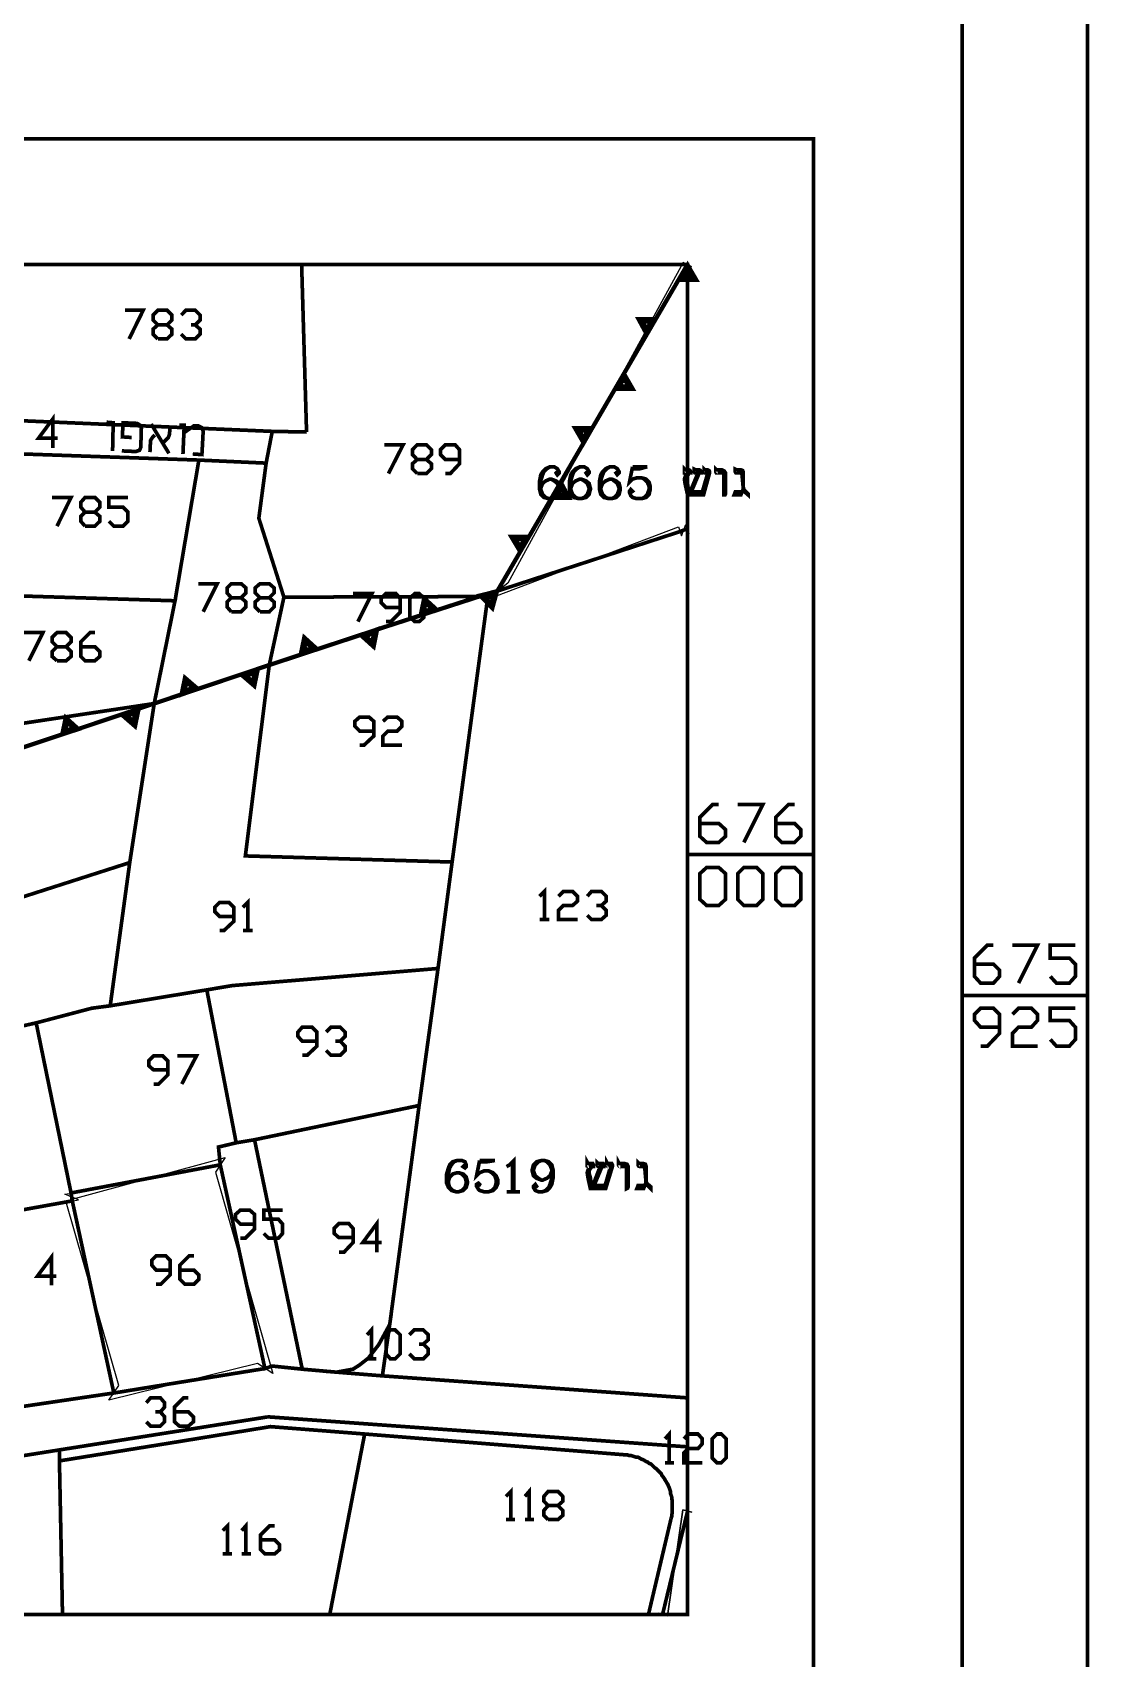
# Model space of a CAD drawing. Extents: x -6935 to 6681, y -4073 to 3778.
# Drawn here: x 4987 to 6681, y -1435 to 1171 of the extents above; entities that cross this region are included whole.
import ezdxf

# ---------------------------------------------------------------- set-up
doc = ezdxf.new("R2010")
doc.units = 0
doc.header["$MEASUREMENT"] = 0

msp = doc.modelspace()

# ---------------------------------------------------------------- linework, layer by layer
at = {"color": 0, "const_width": 5.88}
for points in [[(6677.8, -4069.7), (6677.8, 3774.7), (-3865.5, 3774.7), (-3865.5, -4069.7), (6677.8, -4069.7)], [(6476.9, -3868.7), (6476.9, 3573.7), (-3663.6, 3573.7), (-3663.6, -3868.7), (6476.9, -3868.7)], [(6476.9, -3868.7), (6476.9, 3573.7), (-3663.6, 3573.7), (-3663.6, -3868.7), (6476.9, -3868.7)], [(6238.6, -1566.7), (6238.6, 1000.1), (3050.3, 1000.1), (3050.3, -1566.7), (6238.6, -1566.7)], [(6036.6, -1364.7), (6036.6, 799.1), (3252.3, 799.1), (3252.3, -1364.7), (6036.6, -1364.7)], [(6036.6, -1364.7), (6036.6, 799.1), (3252.3, 799.1), (3252.3, -1364.7), (6036.6, -1364.7)], [(6021.9, 773.6), (6036.6, 799.1), (6051.4, 773.6), (6021.9, 773.6)], [(6036.6, 794.2), (6047.4, 775.5), (6025.9, 776.5), (6036.6, 794.2)], [(6036.6, 790.3), (6043.5, 778.5), (6029.8, 778.5), (6036.6, 790.3)], [(6036.6, 785.4), (6039.6, 780.5), (6033.7, 780.5), (6036.6, 785.4)], [(5985.7, 711.8), (5971, 686.3), (5957.2, 711.8), (5985.7, 711.8)], [(5971, 691.3), (5961.2, 709.9), (5981.8, 709.9), (5971, 691.3)], [(5971, 696.2), (5965.1, 706.9), (5977.8, 706.9), (5971, 696.2)], [(5971, 700.1), (5969, 705), (5973.9, 705), (5971, 700.1)], [(5920, 599.1), (5934.7, 624.6), (5949.4, 599.1), (5920, 599.1)], [(5934.7, 619.7), (5945.5, 602), (5923.9, 602), (5934.7, 619.7)], [(5934.7, 615.8), (5941.5, 604), (5927.8, 604), (5934.7, 615.8)], [(5934.7, 610.8), (5937.6, 605.9), (5931.7, 605.9), (5934.7, 610.8)], [(5361.1, 480.5), (5253.3, 485.4), (4828.8, 500.1), (4838.6, 554), (5370.9, 531.4), (5361.1, 480.5)], [(5884.7, 537.3), (5870, 511.8), (5855.3, 537.3), (5884.7, 537.3)], [(5870, 516.7), (5859.2, 535.4), (5880.8, 535.4), (5870, 516.7)], [(5870, 521.6), (5863.1, 532.4), (5875.9, 532.4), (5870, 521.6)], [(5870, 525.6), (5867.1, 530.4), (5871.9, 530.4), (5870, 525.6)], [(5253.3, 485.4), (5215.1, 259.9), (4775.8, 273.6), (4828.8, 500.1), (5253.3, 485.4)], [(5389.6, 265.7), (5366.1, 156.9), (5181.7, 95.2), (5215.1, 259.9), (5253.3, 485.4), (5361.1, 480.5), (5349.4, 392.2), (5389.6, 265.7)], [(6071.9, 466.7), (6071.9, 464.8), (6062.2, 429.5), (6036.6, 429.5), (6032.7, 447.1), (6031.8, 453), (6031.8, 456), (6034.7, 464.8), (6031.8, 464.8), (6031.8, 470.7), (6032.7, 469.7), (6038.6, 469.7), (6040.6, 468.7), (6041.6, 466.7), (6041.6, 464.8), (6038.6, 464.8), (6037.6, 461.8), (6034.7, 457.9), (6034.7, 453), (6036.6, 447.1), (6038.6, 434.4), (6040.6, 434.4), (6053.3, 464.8), (6048.4, 464.8), (6047.4, 466.7), (6047.4, 470.7), (6049.4, 469.7), (6055.3, 469.7), (6057.2, 468.7), (6058.2, 466.7), (6058.2, 464.8), (6055.3, 464.8), (6042.5, 434.4), (6060.2, 434.4), (6069, 464.8), (6064.1, 464.8), (6063.1, 466.7), (6063.1, 470.7), (6064.1, 469.7), (6069, 469.7), (6071, 468.7), (6071.9, 466.7)], [(6094.5, 429.5), (6094.5, 464.8), (6082.7, 464.8), (6081.7, 466.7), (6081.7, 470.7), (6082.7, 469.7), (6091.6, 469.7), (6095.5, 467.7), (6097.4, 464.8), (6097.4, 431.4), (6096.5, 429.5), (6094.5, 429.5)], [(5819, 424.6), (5833.7, 450.1), (5847.4, 424.6), (5819, 424.6)], [(5833.7, 445.2), (5843.5, 427.5), (5822.9, 427.5), (5833.7, 445.2)], [(5833.7, 441.2), (5839.6, 429.5), (5826.8, 429.5), (5833.7, 441.2)], [(5833.7, 436.3), (5835.7, 431.4), (5830.8, 431.4), (5833.7, 436.3)], [(5782.7, 362.8), (5768, 338.3), (5753.3, 362.8), (5782.7, 362.8)], [(5768, 342.2), (5757.2, 360.8), (5778.8, 360.8), (5768, 342.2)], [(5768, 347.1), (5761.2, 358.9), (5774.9, 358.9), (5768, 347.1)], [(5768, 351), (5765.1, 355.9), (5771, 355.9), (5768, 351)], [(5327.8, -149), (5366.1, 156.9), (5544.5, 215.7), (5702.3, 266.7), (5717.1, 271.6), (5659.2, -158.8), (5327.8, -149)], [(5544.5, 215.7), (5366.1, 156.9), (5389.6, 265.7), (5702.3, 266.7), (5544.5, 215.7)], [(5599.4, 226.5), (5591.5, 233.4), (5591.5, 263.8), (5599.4, 271.6), (5606.3, 271.6), (5614.1, 263.8), (5614.1, 233.4), (5606.3, 226.5), (5599.4, 226.5)], [(5635.7, 245.2), (5608.2, 236.3), (5614.1, 264.8), (5635.7, 245.2)], [(5611.2, 240.2), (5616, 260.8), (5631.8, 246.1), (5611.2, 240.2)], [(5614.1, 243.2), (5617, 256), (5626.8, 247.1), (5614.1, 243.2)], [(5703.3, 268.7), (5731.7, 275.5), (5723.9, 247.1), (5703.3, 268.7)], [(5728.8, 272.6), (5722.9, 252), (5708.2, 267.7), (5728.8, 272.6)], [(5725.9, 268.7), (5721.9, 256), (5712.1, 265.7), (5725.9, 268.7)], [(5721.9, 265.7), (5721, 260.8), (5717.1, 264.8), (5721.9, 265.7)], [(5617, 246.1), (5618, 252), (5622.9, 248.1), (5617, 246.1)], [(5512.1, 204.9), (5539.6, 214.8), (5533.7, 185.4), (5512.1, 204.9)], [(5536.6, 210.9), (5532.7, 190.3), (5517, 204), (5536.6, 210.9)], [(5533.7, 207.9), (5530.8, 194.2), (5521, 203), (5533.7, 207.9)], [(5530.8, 204), (5529.8, 199.1), (5525.9, 202), (5530.8, 204)], [(5443.5, 182.4), (5416, 173.6), (5421.9, 202), (5443.5, 182.4)], [(5419, 176.5), (5423.9, 197.1), (5439.6, 183.4), (5419, 176.5)], [(5421.9, 180.4), (5424.9, 193.2), (5434.7, 184.4), (5421.9, 180.4)], [(5425.9, 183.4), (5426.8, 189.3), (5430.7, 185.4), (5425.9, 183.4)], [(5266, -363.7), (5111.2, -389.2), (5142.5, -159.7), (5181.7, 95.2), (5366.1, 156.9), (5327.8, -149), (5659.2, -158.8), (5636.6, -329.4), (5307.2, -356.8), (5266, -363.7)], [(5252.3, 118.7), (5224.9, 108.9), (5230.7, 137.3), (5252.3, 118.7)], [(5227.8, 112.8), (5231.7, 133.4), (5248.4, 119.7), (5227.8, 112.8)], [(5230.7, 115.7), (5233.7, 129.5), (5243.5, 120.6), (5230.7, 115.7)], [(5321, 141.2), (5348.4, 151), (5342.5, 122.6), (5321, 141.2)], [(5345.5, 147.1), (5340.6, 126.5), (5324.9, 140.3), (5345.5, 147.1)], [(5342.5, 144.2), (5339.6, 130.5), (5329.8, 139.3), (5342.5, 144.2)], [(5339.6, 140.3), (5337.6, 135.3), (5333.7, 138.3), (5339.6, 140.3)], [(5233.7, 119.7), (5234.7, 124.6), (5239.6, 121.6), (5233.7, 119.7)], [(5142.5, -159.7), (4647.4, -318.6), (4546.4, -325.4), (4507.2, -296.1), (4710.1, -62.7), (5181.7, 95.2), (5142.5, -159.7)], [(4710.1, -62.7), (4694.5, -67.6), (4719, 25.6), (5181.7, 95.2), (4710.1, -62.7)], [(5061.1, 54), (5033.7, 45.2), (5039.6, 73.6), (5061.1, 54)], [(5128.8, 77.5), (5157.2, 86.3), (5151.3, 57.9), (5128.8, 77.5)], [(5154.3, 83.4), (5149.4, 61.8), (5133.7, 76.5), (5154.3, 83.4)], [(5150.3, 79.5), (5148.4, 66.7), (5138.6, 75.5), (5150.3, 79.5)], [(5147.4, 76.5), (5146.4, 70.7), (5142.5, 74.6), (5147.4, 76.5)], [(5036.6, 49.1), (5040.6, 69.7), (5056.2, 54.9), (5036.6, 49.1)], [(5039.6, 52), (5042.5, 64.7), (5052.3, 55.9), (5039.6, 52)], [(5042.5, 54.9), (5043.5, 60.9), (5047.4, 56.9), (5042.5, 54.9)], [(4992.5, -416.6), (4754.3, -470.6), (4489.6, -532.3), (4348.4, -476.4), (4507.2, -296.1), (4546.4, -325.4), (4647.4, -318.6), (5142.5, -159.7), (5111.2, -389.2), (5081.7, -393.1), (4992.5, -416.6)], [(6067.1, -228.4), (6056.3, -218.6), (6056.3, -177.4), (6067.1, -167.6), (6086.7, -167.6), (6097.4, -177.4), (6097.4, -218.6), (6086.7, -228.4), (6067.1, -228.4)], [(6126.8, -228.4), (6117, -218.6), (6117, -177.4), (6126.8, -167.6), (6147.5, -167.6), (6157.3, -177.4), (6157.3, -218.6), (6147.5, -228.4), (6126.8, -228.4)], [(6187.6, -228.4), (6177.8, -218.6), (6177.8, -177.4), (6187.6, -167.6), (6208.2, -167.6), (6218, -177.4), (6218, -218.6), (6208.2, -228.4), (6187.6, -228.4)], [(5606.3, -549), (5342.5, -603.9), (5313.1, -608.8), (5266, -363.7), (5307.2, -356.8), (5636.6, -329.4), (5606.3, -549)], [(4785.7, -579.4), (4772.9, -581.3), (4754.3, -470.6), (4992.5, -416.6), (5048.4, -689.2), (5050.4, -701.9), (4859.2, -736.3), (4856.2, -720.5), (4807.2, -729.4), (4785.7, -579.4)], [(5511.1, -964.7), (5500.4, -971.6), (5473.9, -976.4), (5419, -971.6), (5342.5, -603.9), (5606.3, -549), (5559.2, -900), (5541.6, -932.3), (5524.9, -953.9), (5511.1, -964.7)], [(5359.2, -970.6), (5287.6, -644.1), (5284.7, -615.6), (5313.1, -608.8), (5342.5, -603.9), (5419, -971.6), (5370.9, -966.6), (5359.2, -970.6)], [(5916.1, -644.1), (5916.1, -647), (5905.3, -682.3), (5880.8, -682.3), (5876.9, -664.7), (5875.9, -657.8), (5875.9, -655.9), (5878.8, -647), (5877.8, -647), (5875.9, -646.1), (5875.9, -640.2), (5876.9, -642.1), (5884.7, -642.1), (5885.7, -644.1), (5885.7, -647), (5882.7, -647), (5881.7, -649), (5878.8, -652.9), (5878.8, -657.8), (5880.8, -664.7), (5882.7, -677.4), (5884.7, -677.4), (5896.4, -647), (5894.5, -647), (5892.5, -646.1), (5891.6, -644.1), (5891.6, -640.2), (5893.5, -642.1), (5901.4, -642.1), (5902.4, -644.1), (5902.4, -647), (5899.4, -647), (5886.7, -677.4), (5904.3, -677.4), (5913.1, -647), (5909.2, -647), (5908.2, -646.1), (5907.2, -644.1), (5907.2, -640.2), (5908.2, -642.1), (5915.1, -642.1), (5916.1, -644.1)], [(5938.6, -682.3), (5938.6, -647), (5928.8, -647), (5926.9, -646.1), (5925.9, -644.1), (5925.9, -640.2), (5926.9, -642.1), (5935.7, -642.1), (5939.6, -643.1), (5941.5, -647), (5941.5, -679.4), (5940.6, -681.3), (5938.6, -682.3)], [(5117, -1009.8), (4858.2, -1048), (4813.1, -768.6), (4863.1, -759.8), (4859.2, -736.3), (5050.4, -701.9), (5117, -1009.8)], [(5500.4, -971.6), (5511.1, -964.7), (5524.9, -953.9), (5541.6, -932.3), (5559.2, -900), (5547.4, -982.3), (5473.9, -976.4), (5500.4, -971.6)], [(5560.2, -954.9), (5553.3, -947), (5553.3, -916.6), (5560.2, -908.8), (5568, -908.8), (5575.9, -916.6), (5575.9, -947), (5568, -954.9), (5560.2, -954.9)], [(6083.7, -1121.6), (6075.9, -1113.7), (6075.9, -1083.3), (6083.7, -1075.5), (6090.6, -1075.5), (6098.4, -1083.3), (6098.4, -1113.7), (6090.6, -1121.6), (6083.7, -1121.6)], [(6036.6, -1199), (5996.5, -1364.7), (6036.6, -1199)]]:
    msp.add_lwpolyline(points, close=True, dxfattribs=at)
at = {"color": 0}
for points, const_width in [([(3530.7, -1364.7), (3561.1, -1329.4), (3783.7, -1075.5), (3805.2, -1057.8), (3818, -1041.2), (3847.4, -1003.9), (3881.7, -966.6), (3917, -927.4), (4320.9, -461.7), (4663.1, -77.4), (4681.7, -70.5), (4694.5, -67.6), (4710.1, -62.7), (5181.7, 95.2), (5366.1, 156.9), (5544.5, 215.7), (5702.3, 266.7), (5717.1, 271.6), (5731.7, 275.5), (6036.6, 799.1)], 6.86), ([(6036.6, 799.1), (5731.7, 275.5), (5717.1, 271.6), (5702.3, 266.7), (5544.5, 215.7), (5366.1, 156.9), (5181.7, 95.2), (4710.1, -62.7), (4694.5, -67.6), (4681.7, -70.5), (4663.1, -77.4), (4320.9, -461.7), (3917, -927.4), (3881.7, -966.6), (3847.4, -1003.9), (3802.3, -1054.9), (3783.7, -1075.5), (3561.1, -1329.4)], 5.88), ([(5418, 799.1), (5425.9, 530.4)], 5.88), ([(5425.9, 530.4), (5418, 799.1)], 5.88), ([(6036.6, 799.1), (5731.7, 275.5)], 5.88), ([(6036.6, 797.1), (6036.6, 802)], 5.88), ([(6036.6, 797.1), (6036.6, 802)], 5.88), ([(6036.6, 797.1), (6036.6, 802)], 5.88), ([(5134.7, 725.6), (5164.1, 725.6), (5141.5, 679.5)], 5.88), ([(5187.6, 679.5), (5179.8, 687.3), (5179.8, 695.2), (5187.6, 702), (5202.3, 702), (5210.2, 709.9), (5210.2, 717.7), (5202.3, 725.6), (5187.6, 725.6), (5179.8, 717.7), (5179.8, 709.9), (5187.6, 702)], 5.88), ([(5202.3, 702), (5210.2, 695.2), (5210.2, 687.3), (5202.3, 679.5), (5187.6, 679.5)], 5.88), ([(5224.9, 717.7), (5232.7, 725.6), (5247.4, 725.6), (5255.3, 717.7), (5255.3, 709.9), (5247.4, 702), (5240.6, 702)], 5.88), ([(5247.4, 702), (5255.3, 695.2), (5255.3, 687.3), (5247.4, 679.5), (5232.7, 679.5), (5224.9, 687.3)], 5.88), ([(4856.2, 620.7), (4838.6, 554), (4828.8, 500.1), (4775.8, 273.6), (4719, 25.6), (5181.7, 95.2)], 5.88), ([(5370.9, 531.4), (4838.6, 554), (4856.2, 620.7)], 5.88), ([(5026.8, 520.6), (4996.4, 520.6), (5019, 551.1), (5019, 505)], 5.88), ([(5105.2, 546.1), (5116, 545.2), (5115, 500.1)], 5.88), ([(5129.8, 500.1), (5152.3, 499.1), (5158.2, 501.1), (5160.2, 505.9), (5161.1, 536.3), (5159.2, 541.2), (5154.3, 544.2), (5131.7, 545.2), (5130.7, 522.6), (5145.5, 521.6)], 5.88), ([(5178.8, 521.6), (5175.8, 516.7), (5174.9, 498.1)], 5.88), ([(5175.8, 516.7), (5178.8, 521.6), (5182.7, 525.6)], 5.88), ([(5176.8, 543.2), (5205.3, 496.1)], 5.88), ([(5206.2, 526.6), (5204.3, 521.6), (5196.4, 513.8)], 5.88), ([(5204.3, 521.6), (5206.2, 526.6), (5207.2, 541.2)], 5.88), ([(5221.9, 541.2), (5229.8, 541.2), (5227.8, 495.2)], 5.88), ([(5243.5, 495.2), (5258.2, 494.2), (5260.2, 531.4), (5258.2, 537.3), (5252.3, 540.3), (5245.4, 540.3), (5229.8, 529.5)], 5.88), ([(5731.7, 275.5), (5717.1, 271.6), (5702.3, 266.7), (5389.6, 265.7), (5349.4, 392.2), (5361.1, 480.5), (5370.9, 531.4), (5425.9, 530.4)], 5.88), ([(5425.9, 530.4), (5370.9, 531.4)], 5.88), ([(5550.4, 509.9), (5580.7, 509.9), (5557.2, 463.8)], 5.88), ([(5603.3, 463.8), (5595.5, 471.6), (5595.5, 479.5), (5603.3, 486.3), (5618, 486.3), (5625.9, 494.2), (5625.9, 502), (5618, 509.9), (5603.3, 509.9), (5595.5, 502), (5595.5, 494.2), (5603.3, 486.3)], 5.88), ([(5648.4, 463.8), (5656.3, 463.8), (5671, 479.5), (5671, 502), (5664.1, 509.9), (5648.4, 509.9), (5640.6, 502), (5640.6, 494.2), (5648.4, 486.3), (5671, 486.3)], 5.88), ([(5618, 486.3), (5625.9, 479.5), (5625.9, 471.6), (5618, 463.8), (5603.3, 463.8)], 5.88), ([(5827.8, 466.7), (5825.9, 464.8), (5827.8, 461.8), (5830.8, 464.8), (5830.8, 466.7), (5827.8, 471.6), (5822.9, 474.6), (5816, 474.6), (5809.2, 471.6), (5804.3, 466.7), (5801.3, 461.8), (5799.4, 452), (5799.4, 438.3), (5801.3, 430.5), (5806.3, 425.5), (5814.1, 423.6), (5818, 423.6), (5825.9, 425.5), (5830.8, 430.5), (5832.7, 438.3), (5832.7, 440.3), (5830.8, 448.1), (5825.9, 452), (5818, 455), (5816, 455), (5809.2, 452), (5804.3, 448.1), (5801.3, 440.3)], 5.88), ([(5816, 474.6), (5811.2, 471.6), (5806.3, 466.7), (5804.3, 461.8), (5801.3, 452), (5801.3, 438.3), (5804.3, 430.5), (5809.2, 425.5), (5814.1, 423.6)], 5.88), ([(5875.9, 466.7), (5873.9, 464.8), (5875.9, 461.8), (5878.8, 464.8), (5878.8, 466.7), (5875.9, 471.6), (5871, 474.6), (5864.1, 474.6), (5857.2, 471.6), (5852.3, 466.7), (5849.4, 461.8), (5847.4, 452), (5847.4, 438.3), (5849.4, 430.5), (5854.3, 425.5), (5862.1, 423.6), (5866.1, 423.6), (5873.9, 425.5), (5878.8, 430.5), (5880.8, 438.3), (5880.8, 440.3), (5878.8, 448.1), (5873.9, 452), (5866.1, 455), (5864.1, 455), (5857.2, 452), (5852.3, 448.1), (5849.4, 440.3)], 5.88), ([(5864.1, 474.6), (5859.2, 471.6), (5854.3, 466.7), (5852.3, 461.8), (5849.4, 452), (5849.4, 438.3), (5852.3, 430.5), (5857.2, 425.5), (5862.1, 423.6)], 5.88), ([(5923.9, 466.7), (5921.9, 464.8), (5923.9, 461.8), (5926.9, 464.8), (5926.9, 466.7), (5923.9, 471.6), (5919, 474.6), (5912.1, 474.6), (5905.3, 471.6), (5900.4, 466.7), (5897.4, 461.8), (5895.5, 452), (5895.5, 438.3), (5897.4, 430.5), (5902.4, 425.5), (5910.2, 423.6), (5915.1, 423.6), (5921.9, 425.5), (5926.9, 430.5), (5928.8, 438.3), (5928.8, 440.3), (5926.9, 448.1), (5921.9, 452), (5915.1, 455), (5912.1, 455), (5905.3, 452), (5900.4, 448.1), (5897.4, 440.3)], 5.88), ([(5912.1, 474.6), (5907.2, 471.6), (5902.4, 466.7), (5900.4, 461.8), (5897.4, 452), (5897.4, 438.3), (5900.4, 430.5), (5905.3, 425.5), (5910.2, 423.6)], 5.88), ([(5948.4, 474.6), (5943.5, 450.1), (5948.4, 455), (5955.3, 456.9), (5963.1, 456.9), (5970, 455), (5974.9, 450.1), (5976.8, 443.2), (5976.8, 438.3), (5974.9, 430.5), (5970, 425.5), (5963.1, 423.6), (5955.3, 423.6), (5948.4, 425.5), (5945.5, 428.5), (5943.5, 433.4), (5943.5, 435.4), (5945.5, 438.3), (5948.4, 435.4), (5945.5, 433.4)], 5.88), ([(5948.4, 474.6), (5972, 474.6)], 5.88), ([(5948.4, 471.6), (5960.2, 471.6), (5972, 474.6)], 5.88), ([(6038.6, 466.7), (6033.7, 466.7)], 5.88), ([(6054.3, 466.7), (6049.4, 466.7)], 5.88), ([(6069, 466.7), (6064.1, 466.7)], 5.88), ([(6094.5, 466.7), (6084.7, 466.7)], 5.88), ([(6121, 464.8), (6114.1, 464.8), (6113.1, 466.7), (6113.1, 470.7), (6115.1, 469.7), (6122, 469.7), (6124.9, 468.7), (6125.9, 465.8), (6125.9, 442.2), (6126.8, 438.3), (6133.7, 431.4), (6133.7, 429.5), (6125.9, 436.3)], 5.88), ([(6116.1, 466.7), (6123.9, 466.7)], 5.88), ([(5818, 423.6), (5822.9, 425.5), (5827.8, 430.5), (5830.8, 438.3), (5830.8, 440.3), (5827.8, 448.1), (5822.9, 452), (5818, 455)], 5.88), ([(5866.1, 423.6), (5871, 425.5), (5875.9, 430.5), (5878.8, 438.3), (5878.8, 440.3), (5875.9, 448.1), (5871, 452), (5866.1, 455)], 5.88), ([(5915.1, 423.6), (5919, 425.5), (5923.9, 430.5), (5926.9, 438.3), (5926.9, 440.3), (5923.9, 448.1), (5919, 452), (5915.1, 455)], 5.88), ([(5963.1, 456.9), (5967, 455), (5972, 450.1), (5974.9, 443.2), (5974.9, 438.3), (5972, 430.5), (5967, 425.5), (5963.1, 423.6)], 5.88), ([(6123.9, 434.4), (6113.1, 434.4), (6111.2, 429.5), (6122, 429.5), (6125.9, 439.3), (6123.9, 461.8)], 5.88), ([(6121, 464.8), (6122.9, 463.8), (6123.9, 461.8)], 5.88), ([(5018, 425.5), (5048.4, 425.5), (5025.9, 379.5)], 5.88), ([(5070.9, 379.5), (5064.1, 387.3), (5064.1, 395.2), (5070.9, 402), (5086.6, 402), (5094.5, 409.9), (5094.5, 417.7), (5086.6, 425.5), (5070.9, 425.5), (5064.1, 417.7), (5064.1, 409.9), (5070.9, 402)], 5.88), ([(5109.2, 387.3), (5117, 379.5), (5131.7, 379.5), (5139.6, 387.3), (5139.6, 402), (5131.7, 409.9), (5109.2, 409.9), (5109.2, 425.5), (5139.6, 425.5)], 5.88), ([(6059.2, 431.4), (6038.6, 431.4)], 5.88), ([(6121, 431.4), (6113.1, 431.4)], 5.88), ([(5086.6, 402), (5094.5, 395.2), (5094.5, 387.3), (5086.6, 379.5), (5070.9, 379.5)], 5.88), ([(3561.1, -1329.4), (3783.7, -1075.5), (3802.3, -1054.9), (3847.4, -1003.9), (3881.7, -966.6), (3917, -927.4), (4320.9, -461.7), (4663.1, -77.4), (4681.7, -70.5), (4694.5, -67.6), (4710.1, -62.7), (5181.7, 95.2), (5366.1, 156.9), (5544.5, 215.7), (5702.3, 266.7), (5717.1, 271.6), (5731.7, 275.5), (6023.9, 370.6)], 5.88), ([(5606.3, -549), (5636.6, -329.4), (5659.2, -158.8), (5717.1, 271.6), (5731.7, 275.5), (6023.9, 370.6)], 5.88), ([(6023.9, 370.6), (6036.6, 375.6)], 5.88), ([(6023.9, 370.6), (6036.6, 375.6)], 5.88), ([(5252.3, 287.3), (5282.7, 287.3), (5260.2, 242.2)], 5.88), ([(5305.3, 242.2), (5298.4, 250.1), (5298.4, 257.9), (5305.3, 264.8), (5321, 264.8), (5328.8, 272.6), (5328.8, 280.5), (5321, 287.3), (5305.3, 287.3), (5298.4, 280.5), (5298.4, 272.6), (5305.3, 264.8)], 5.88), ([(5351.3, 242.2), (5343.5, 250.1), (5343.5, 257.9), (5351.3, 264.8), (5366.1, 264.8), (5373.9, 272.6), (5373.9, 280.5), (5366.1, 287.3), (5351.3, 287.3), (5343.5, 280.5), (5343.5, 272.6), (5351.3, 264.8)], 5.88), ([(4719, 25.6), (4775.8, 273.6), (5215.1, 259.9), (5181.7, 95.2)], 5.88), ([(5321, 264.8), (5328.8, 257.9), (5328.8, 250.1), (5321, 242.2), (5305.3, 242.2)], 5.88), ([(5366.1, 264.8), (5373.9, 257.9), (5373.9, 250.1), (5366.1, 242.2), (5351.3, 242.2)], 5.88), ([(5500.4, 271.6), (5530.8, 271.6), (5508.2, 226.5)], 5.88), ([(5553.3, 226.5), (5561.1, 226.5), (5575.9, 241.2), (5575.9, 263.8), (5569, 271.6), (5553.3, 271.6), (5545.5, 263.8), (5545.5, 256.9), (5553.3, 249.1), (5575.9, 249.1)], 5.88), ([(4972.9, 208.9), (5003.3, 208.9), (4980.8, 163.8)], 5.88), ([(5025.9, 163.8), (5018, 170.6), (5018, 178.5), (5025.9, 186.3), (5040.6, 186.3), (5048.4, 194.2), (5048.4, 201.1), (5040.6, 208.9), (5025.9, 208.9), (5018, 201.1), (5018, 194.2), (5025.9, 186.3)], 5.88), ([(5064.1, 186.3), (5086.6, 186.3), (5094.5, 178.5), (5094.5, 170.6), (5086.6, 163.8), (5070.9, 163.8), (5064.1, 170.6), (5064.1, 194.2), (5078.8, 208.9), (5086.6, 208.9)], 5.88), ([(5040.6, 186.3), (5048.4, 178.5), (5048.4, 170.6), (5040.6, 163.8), (5025.9, 163.8)], 5.88), ([(5511.1, 28.5), (5518, 28.5), (5533.7, 43.2), (5533.7, 66.7), (5525.9, 73.6), (5511.1, 73.6), (5503.3, 66.7), (5503.3, 58.9), (5511.1, 51), (5533.7, 51)], 5.88), ([(5548.4, 66.7), (5556.2, 73.6), (5570.9, 73.6), (5578.8, 66.7), (5578.8, 58.9), (5570.9, 51), (5556.2, 51), (5548.4, 43.2), (5548.4, 28.5), (5578.8, 28.5)], 5.88), ([(6056.3, -97), (6086.7, -97), (6097.4, -106.8), (6097.4, -117.6), (6086.7, -127.4), (6067.1, -127.4), (6056.3, -117.6), (6056.3, -87.2), (6076.9, -66.6), (6086.7, -66.6)], 5.88), ([(6117, -66.6), (6157.3, -66.6), (6126.8, -127.4)], 5.88), ([(6177.8, -97), (6208.2, -97), (6218, -106.8), (6218, -117.6), (6208.2, -127.4), (6187.6, -127.4), (6177.8, -117.6), (6177.8, -87.2), (6198.4, -66.6), (6208.2, -66.6)], 5.88), ([(6238.6, -147), (6036.6, -147)], 5.88), ([(5799.4, -213.7), (5807.2, -205.8), (5807.2, -250.9)], 5.88), ([(5829.8, -213.7), (5837.6, -205.8), (5852.3, -205.8), (5860.2, -213.7), (5860.2, -221.5), (5852.3, -228.4), (5837.6, -228.4), (5829.8, -236.2), (5829.8, -250.9), (5860.2, -250.9)], 5.88), ([(5875.9, -213.7), (5882.7, -205.8), (5898.4, -205.8), (5906.2, -213.7), (5906.2, -221.5), (5898.4, -228.4), (5890.6, -228.4)], 5.88), ([(5286.6, -268.6), (5293.5, -268.6), (5309.2, -253.9), (5309.2, -231.3), (5301.3, -223.5), (5286.6, -223.5), (5278.8, -231.3), (5278.8, -238.2), (5286.6, -246), (5309.2, -246)], 5.88), ([(5323.9, -231.3), (5331.7, -223.5), (5331.7, -268.6)], 5.88), ([(5898.4, -228.4), (5906.2, -236.2), (5906.2, -244.1), (5898.4, -250.9), (5882.7, -250.9), (5875.9, -244.1)], 5.88), ([(5799.4, -250.9), (5815.1, -250.9)], 5.88), ([(5323.9, -268.6), (5339.6, -268.6)], 5.88), ([(6496.5, -322.5), (6526.9, -322.5), (6536.7, -332.3), (6536.7, -342.1), (6526.9, -352.9), (6506.3, -352.9), (6496.5, -342.1), (6496.5, -312.7), (6517.1, -292.1), (6526.9, -292.1)], 5.88), ([(6557.3, -292.1), (6597.5, -292.1), (6567.1, -352.9)], 5.88), ([(6618, -342.1), (6627.8, -352.9), (6648.5, -352.9), (6658.2, -342.1), (6658.2, -322.5), (6648.5, -312.7), (6618, -312.7), (6618, -292.1), (6658.2, -292.1)], 5.88), ([(5048.4, -689.2), (4992.5, -416.6), (5081.7, -393.1), (5111.2, -389.2), (5266, -363.7), (5313.1, -608.8), (5284.7, -615.6), (5287.6, -644.1)], 5.88), ([(6677.8, -372.5), (6476.9, -372.5)], 5.88), ([(6506.3, -453.9), (6517.1, -453.9), (6536.7, -433.3), (6536.7, -402.9), (6526.9, -393.1), (6506.3, -393.1), (6496.5, -402.9), (6496.5, -412.7), (6506.3, -423.5), (6536.7, -423.5)], 5.88), ([(6557.3, -402.9), (6567.1, -393.1), (6587.7, -393.1), (6597.5, -402.9), (6597.5, -412.7), (6587.7, -423.5), (6567.1, -423.5), (6557.3, -433.3), (6557.3, -453.9), (6597.5, -453.9)], 5.88), ([(6618, -443.1), (6627.8, -453.9), (6648.5, -453.9), (6658.2, -443.1), (6658.2, -423.5), (6648.5, -412.7), (6618, -412.7), (6618, -393.1), (6658.2, -393.1)], 5.88), ([(5419, -468.6), (5426.8, -468.6), (5442.5, -453.9), (5442.5, -431.3), (5434.7, -423.5), (5419, -423.5), (5412.1, -431.3), (5412.1, -438.2), (5419, -446), (5442.5, -446)], 5.88), ([(5457.2, -431.3), (5465.1, -423.5), (5479.8, -423.5), (5487.6, -431.3), (5487.6, -438.2), (5479.8, -446), (5472, -446)], 5.88), ([(5180.8, -514.7), (5188.6, -514.7), (5203.3, -500), (5203.3, -477.4), (5195.4, -469.6), (5180.8, -469.6), (5172.9, -477.4), (5172.9, -485.2), (5180.8, -492.1), (5203.3, -492.1)], 5.88), ([(5219, -469.6), (5249.4, -469.6), (5225.9, -514.7)], 5.88), ([(5479.8, -446), (5487.6, -453.9), (5487.6, -460.7), (5479.8, -468.6), (5465.1, -468.6), (5457.2, -460.7)], 5.88), ([(5547.4, -982.3), (5559.2, -900), (5606.3, -549)], 5.88), ([(5287.6, -644.1), (5359.2, -970.6)], 5.88), ([(5679.8, -644.1), (5676.8, -647), (5679.8, -649), (5681.8, -647), (5681.8, -644.1), (5679.8, -639.2), (5674.9, -637.2), (5667, -637.2), (5660.2, -639.2), (5655.3, -644.1), (5653.3, -649), (5650.4, -658.8), (5650.4, -673.5), (5653.3, -680.4), (5658.2, -685.2), (5665.1, -687.2), (5670, -687.2), (5676.8, -685.2), (5681.8, -680.4), (5683.7, -673.5), (5683.7, -670.6), (5681.8, -663.7), (5676.8, -658.8), (5670, -656.8), (5667, -656.8), (5660.2, -658.8), (5655.3, -663.7), (5653.3, -670.6)], 5.88), ([(5667, -637.2), (5662.1, -639.2), (5658.2, -644.1), (5655.3, -649), (5653.3, -658.8), (5653.3, -673.5), (5655.3, -680.4), (5660.2, -685.2), (5665.1, -687.2)], 5.88), ([(5703.3, -637.2), (5698.4, -661.7), (5703.3, -656.8), (5710.2, -653.9), (5718, -653.9), (5724.9, -656.8), (5729.8, -661.7), (5732.7, -668.6), (5732.7, -673.5), (5729.8, -680.4), (5724.9, -685.2), (5718, -687.2), (5710.2, -687.2), (5703.3, -685.2), (5701.4, -683.3), (5698.4, -678.4), (5698.4, -675.4), (5701.4, -673.5), (5703.3, -675.4), (5701.4, -678.4)], 5.88), ([(5703.3, -637.2), (5727.8, -637.2)], 5.88), ([(5703.3, -639.2), (5715.1, -639.2), (5727.8, -637.2)], 5.88), ([(5718, -653.9), (5722.9, -656.8), (5727.8, -661.7), (5729.8, -668.6), (5729.8, -673.5), (5727.8, -680.4), (5722.9, -685.2), (5718, -687.2)], 5.88), ([(5746.4, -647), (5751.4, -644.1), (5758.2, -637.2), (5758.2, -687.2)], 5.88), ([(5756.2, -639.2), (5756.2, -687.2)], 5.88), ([(5819, -653.9), (5816, -661.7), (5811.2, -665.6), (5804.3, -668.6), (5802.3, -668.6), (5794.5, -665.6), (5789.6, -661.7), (5787.6, -653.9), (5787.6, -651.9), (5789.6, -644.1), (5794.5, -639.2), (5802.3, -637.2), (5807.2, -637.2), (5814.1, -639.2), (5819, -644.1), (5821, -651.9), (5821, -665.6), (5819, -675.4), (5816, -680.4), (5811.2, -685.2), (5804.3, -687.2), (5797.4, -687.2), (5792.5, -685.2), (5789.6, -680.4), (5789.6, -678.4), (5792.5, -675.4), (5794.5, -678.4), (5792.5, -680.4)], 5.88), ([(5802.3, -668.6), (5797.4, -665.6), (5792.5, -661.7), (5789.6, -653.9), (5789.6, -651.9), (5792.5, -644.1), (5797.4, -639.2), (5802.3, -637.2)], 5.88), ([(5807.2, -637.2), (5811.2, -639.2), (5816, -644.1), (5819, -651.9), (5819, -665.6), (5816, -675.4), (5814.1, -680.4), (5809.2, -685.2), (5804.3, -687.2)], 5.88), ([(5882.7, -644.1), (5877.8, -644.1)], 5.88), ([(5898.4, -644.1), (5893.5, -644.1)], 5.88), ([(5913.1, -644.1), (5908.2, -644.1)], 5.88), ([(5938.6, -644.1), (5928.8, -644.1)], 5.88), ([(5968, -677.4), (5957.2, -677.4), (5955.3, -682.3), (5966.1, -682.3), (5970, -672.5), (5968, -649)], 5.88), ([(5965.1, -647), (5960.2, -647), (5958.2, -646.1), (5957.2, -644.1), (5957.2, -640.2), (5959.2, -642.1), (5966.1, -642.1), (5969, -643.1), (5970, -646.1), (5970, -669.6), (5971, -673.5), (5977.8, -679.4), (5977.8, -682.3), (5970, -674.5)], 5.88), ([(5960.2, -644.1), (5968, -644.1)], 5.88), ([(5965.1, -647), (5967, -648), (5968, -649)], 5.88), ([(5670, -687.2), (5674.9, -685.2), (5679.8, -680.4), (5681.8, -673.5), (5681.8, -670.6), (5679.8, -663.7), (5674.9, -658.8), (5670, -656.8)], 5.88), ([(5903.3, -679.4), (5882.7, -679.4)], 5.88), ([(5965.1, -679.4), (5957.2, -679.4)], 5.88), ([(5359.2, -970.6), (5201.3, -996.1), (5117, -1009.8), (5050.4, -701.9), (5048.4, -689.2)], 5.88), ([(5746.4, -687.2), (5768, -687.2)], 5.88), ([(5320, -761.7), (5327.8, -761.7), (5342.5, -747), (5342.5, -723.5), (5334.7, -716.6), (5320, -716.6), (5312.1, -723.5), (5312.1, -731.3), (5320, -739.2), (5342.5, -739.2)], 5.88), ([(5357.2, -753.9), (5365.1, -761.7), (5380.8, -761.7), (5387.6, -753.9), (5387.6, -739.2), (5380.8, -731.3), (5357.2, -731.3), (5357.2, -716.6), (5387.6, -716.6)], 5.88), ([(5546.4, -768.6), (5516.1, -768.6), (5538.6, -738.2), (5538.6, -784.3)], 5.88), ([(5477.8, -784.3), (5485.7, -784.3), (5500.4, -768.6), (5500.4, -746), (5493.5, -738.2), (5477.8, -738.2), (5470, -746), (5470, -753.9), (5477.8, -760.8), (5500.4, -760.8)], 5.88), ([(5024.9, -822.5), (4994.5, -822.5), (5017, -792.1), (5017, -837.2)], 5.88), ([(5184.7, -835.3), (5192.5, -835.3), (5207.2, -820.6), (5207.2, -797), (5200.4, -790.1), (5184.7, -790.1), (5177.8, -797), (5177.8, -804.9), (5184.7, -812.7), (5207.2, -812.7)], 5.88), ([(5222.9, -812.7), (5245.4, -812.7), (5253.3, -820.6), (5253.3, -827.4), (5245.4, -835.3), (5230.7, -835.3), (5222.9, -827.4), (5222.9, -804.9), (5237.6, -790.1), (5245.4, -790.1)], 5.88), ([(5522.9, -916.6), (5529.8, -908.8), (5529.8, -954.9)], 5.88), ([(5590.6, -916.6), (5598.4, -908.8), (5613.1, -908.8), (5621, -916.6), (5621, -924.5), (5613.1, -931.3), (5606.3, -931.3)], 5.88), ([(5613.1, -931.3), (5621, -939.2), (5621, -947), (5613.1, -954.9), (5598.4, -954.9), (5590.6, -947)], 5.88), ([(4858.2, -1048), (5117, -1009.8), (5201.3, -996.1), (5359.2, -970.6), (5370.9, -966.6), (5419, -971.6), (5473.9, -976.4), (5547.4, -982.3)], 5.88), ([(5522.9, -954.9), (5537.6, -954.9)], 5.88), ([(6036.6, -1017.6), (5547.4, -982.3)], 5.88), ([(5547.4, -982.3), (6036.6, -1017.6)], 5.88), ([(5169, -1025.5), (5175.8, -1017.6), (5191.6, -1017.6), (5198.4, -1025.5), (5198.4, -1032.3), (5191.6, -1040.2), (5183.7, -1040.2)], 5.88), ([(5214.1, -1040.2), (5236.6, -1040.2), (5244.5, -1048), (5244.5, -1055.9), (5236.6, -1062.7), (5221.9, -1062.7), (5214.1, -1055.9), (5214.1, -1032.3), (5228.8, -1017.6), (5236.6, -1017.6)], 5.88), ([(5191.6, -1040.2), (5198.4, -1048), (5198.4, -1055.9), (5191.6, -1062.7), (5175.8, -1062.7), (5169, -1055.9)], 5.88), ([(5364.1, -1048), (5029.8, -1101), (4499.4, -1185.3)], 5.88), ([(6010.2, -1210.8), (6011.2, -1207.8), (6011.2, -1204.9), (6012.1, -1201.9), (6012.1, -1182.3), (6011.2, -1179.4), (6011.2, -1176.5), (6010.2, -1173.5), (6009.2, -1170.6), (6009.2, -1167.6), (6008.2, -1164.7), (6007.3, -1161.7), (6006.3, -1159.8), (6005.3, -1156.8), (6003.3, -1153.9), (6002.3, -1151.9), (6000.4, -1149), (5999.4, -1147), (5997.4, -1144.1), (5995.5, -1142.1), (5994.5, -1139.2), (5992.5, -1137.2), (5990.6, -1135.3), (5988.6, -1133.3), (5986.7, -1131.3), (5983.7, -1129.4), (5981.8, -1127.4), (5979.8, -1125.5), (5977.8, -1123.5), (5974.9, -1122.5), (5972.9, -1120.6), (5970, -1119.6), (5967, -1117.6), (5965.1, -1116.6), (5962.2, -1115.6), (5959.2, -1113.7), (5957.2, -1112.7), (5954.3, -1112.7), (5951.4, -1111.8), (5948.4, -1110.8), (5945.5, -1109.8), (5942.5, -1109.8), (5939.6, -1108.8), (5935.7, -1108.8), (5519, -1075.5), (5368, -1063.7), (5218, -1088.2), (5029.8, -1118.6), (5029.8, -1101), (5364.1, -1048)], 5.88), ([(5029.8, -1118.6), (5218, -1088.2), (5368, -1063.7), (5519, -1075.5)], 5.88), ([(5364.1, -1048), (6036.6, -1096.1)], 5.88), ([(6036.6, -1096.1), (5364.1, -1048)], 5.88), ([(6000.4, -1083.3), (6007.3, -1075.5), (6007.3, -1121.6)], 5.88), ([(5519, -1075.5), (5463.1, -1364.7)], 5.88), ([(5463.1, -1364.7), (5519, -1075.5)], 5.88), ([(5519, -1075.5), (5935.7, -1108.8), (5939.6, -1108.8), (5942.5, -1109.8), (5945.5, -1109.8), (5948.4, -1110.8), (5951.4, -1111.8), (5954.3, -1112.7), (5957.2, -1112.7), (5959.2, -1113.7), (5962.2, -1115.6), (5965.1, -1116.6), (5967, -1117.6), (5970, -1119.6), (5972.9, -1120.6), (5974.9, -1122.5), (5977.8, -1123.5), (5979.8, -1125.5), (5981.8, -1127.4), (5983.7, -1129.4), (5986.7, -1131.3), (5988.6, -1133.3), (5990.6, -1135.3), (5992.5, -1137.2), (5994.5, -1139.2), (5995.5, -1142.1), (5997.4, -1144.1), (5999.4, -1147), (6000.4, -1149), (6002.3, -1151.9), (6003.3, -1153.9), (6005.3, -1156.8), (6006.3, -1159.8), (6007.3, -1161.7), (6008.2, -1164.7), (6009.2, -1167.6), (6009.2, -1170.6), (6010.2, -1173.5), (6011.2, -1176.5), (6011.2, -1179.4), (6012.1, -1182.3), (6012.1, -1201.9), (6011.2, -1204.9), (6011.2, -1207.8), (6010.2, -1210.8)], 5.88), ([(6030.8, -1083.3), (6037.6, -1075.5), (6053.3, -1075.5), (6060.2, -1083.3), (6060.2, -1091.1), (6053.3, -1099), (6037.6, -1099), (6030.8, -1105.8), (6030.8, -1121.6), (6060.2, -1121.6)], 5.88), ([(4461.1, -1281.4), (4499.4, -1185.3), (5029.8, -1101), (5029.8, -1118.6)], 5.88), ([(5034.7, -1364.7), (5029.8, -1118.6)], 5.88), ([(5029.8, -1118.6), (5034.7, -1364.7)], 5.88), ([(6000.4, -1121.6), (6015.1, -1121.6)], 5.88), ([(5745.5, -1175.5), (5753.3, -1167.6), (5753.3, -1212.7)], 5.88), ([(5775.9, -1175.5), (5782.7, -1167.6), (5782.7, -1212.7)], 5.88), ([(5813.1, -1212.7), (5806.3, -1205.9), (5806.3, -1198), (5813.1, -1190.2), (5828.8, -1190.2), (5836.6, -1183.3), (5836.6, -1175.5), (5828.8, -1167.6), (5813.1, -1167.6), (5806.3, -1175.5), (5806.3, -1183.3), (5813.1, -1190.2)], 5.88), ([(5828.8, -1190.2), (5836.6, -1198), (5836.6, -1205.9), (5828.8, -1212.7), (5813.1, -1212.7)], 5.88), ([(5996.5, -1364.7), (6036.6, -1199)], 5.88), ([(6036.6, -1199), (5996.5, -1364.7)], 5.88), ([(5291.5, -1230.4), (5299.4, -1222.5), (5299.4, -1267.6)], 5.88), ([(5321.9, -1230.4), (5328.8, -1222.5), (5328.8, -1267.6)], 5.88), ([(5352.3, -1245.1), (5374.9, -1245.1), (5382.7, -1252.9), (5382.7, -1260.8), (5374.9, -1267.6), (5359.2, -1267.6), (5352.3, -1260.8), (5352.3, -1237.2), (5367, -1222.5), (5374.9, -1222.5)], 5.88), ([(5745.5, -1212.7), (5760.2, -1212.7)], 5.88), ([(5775.9, -1212.7), (5790.6, -1212.7)], 5.88), ([(5973.9, -1364.7), (6010.2, -1210.8)], 5.88), ([(6010.2, -1210.8), (5973.9, -1364.7)], 5.88), ([(5291.5, -1267.6), (5306.2, -1267.6)], 5.88), ([(5321.9, -1267.6), (5336.6, -1267.6)], 5.88)]:
    msp.add_lwpolyline(points, dxfattribs=dict(at, const_width=const_width))
for points in [[(6029.8, 802), (5748.4, 288.3), (5715.1, 261.8)], [(6043.5, 795.2), (6029.8, 802), (5748.4, 288.3)], [(5748.4, 288.3), (5715.1, 261.8), (6021.9, 378.5)], [(5715.1, 261.8), (6021.9, 378.5), (6026.8, 363.8)], [(6021.9, 378.5), (6026.8, 363.8), (6033.7, 382.4)], [(6026.8, 363.8), (6033.7, 382.4), (6038.6, 367.7)], [(6028.8, -1197), (6004.3, -1366.7), (5989.6, -1362.7)], [(5989.6, -1362.7), (6004.3, -1366.7), (6028.8, -1197)], [(6043.5, -1201), (6028.8, -1197), (6004.3, -1366.7)], [(6004.3, -1366.7), (6028.8, -1197), (6043.5, -1201)]]:
    msp.add_lwpolyline(points, dxfattribs=at)
at = {"color": 240, "const_width": 5.88}
for points in [[(5048.4, -689.2), (5287.6, -644.1)], [(5287.6, -644.1), (5048.4, -689.2)]]:
    msp.add_lwpolyline(points, dxfattribs=at)
at = {"color": 240}
for points in [[(5046.4, -679.4), (5050.4, -699), (5295.5, -632.3)], [(5050.4, -699), (5295.5, -632.3), (5279.8, -655.9)], [(5295.5, -632.3), (5279.8, -655.9), (5371.9, -978.4)], [(5279.8, -655.9), (5371.9, -978.4), (5347.4, -962.7)], [(5060.2, -700), (5038.6, -691.1), (5058.2, -688.2)], [(5040.6, -703.9), (5060.2, -700), (5038.6, -691.1)], [(5124.9, -998), (5040.6, -703.9), (5060.2, -700)], [(5109.2, -1021.5), (5124.9, -998), (5040.6, -703.9)], [(5371.9, -978.4), (5347.4, -962.7), (5109.2, -1021.5)], [(5347.4, -962.7), (5109.2, -1021.5), (5124.9, -998)]]:
    msp.add_lwpolyline(points, dxfattribs=at)

doc.saveas('drawing.dxf')
